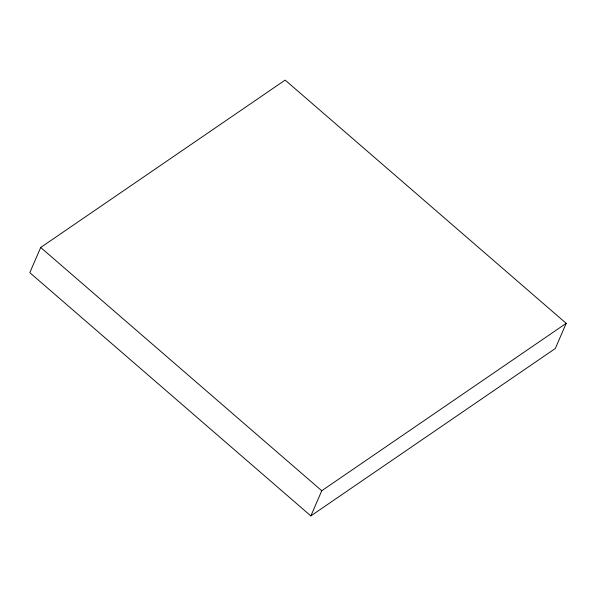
<?xml version="1.0" encoding="UTF-8"?>
<svg xmlns="http://www.w3.org/2000/svg" width="596" height="596" viewBox="0 0 596 596"><rect width="100%" height="100%" fill="white"/><g stroke="black" fill="none" stroke-linecap="round" stroke-linejoin="round"><path stroke-width="0.89" d="M40.699 247.482L29.8 272.663L310.859 515.913L555.301 348.518L566.2 323.337L285.141 80.088L40.699 247.482L321.758 490.732L310.859 515.913M321.758 490.732L566.2 323.337"/></g></svg>
